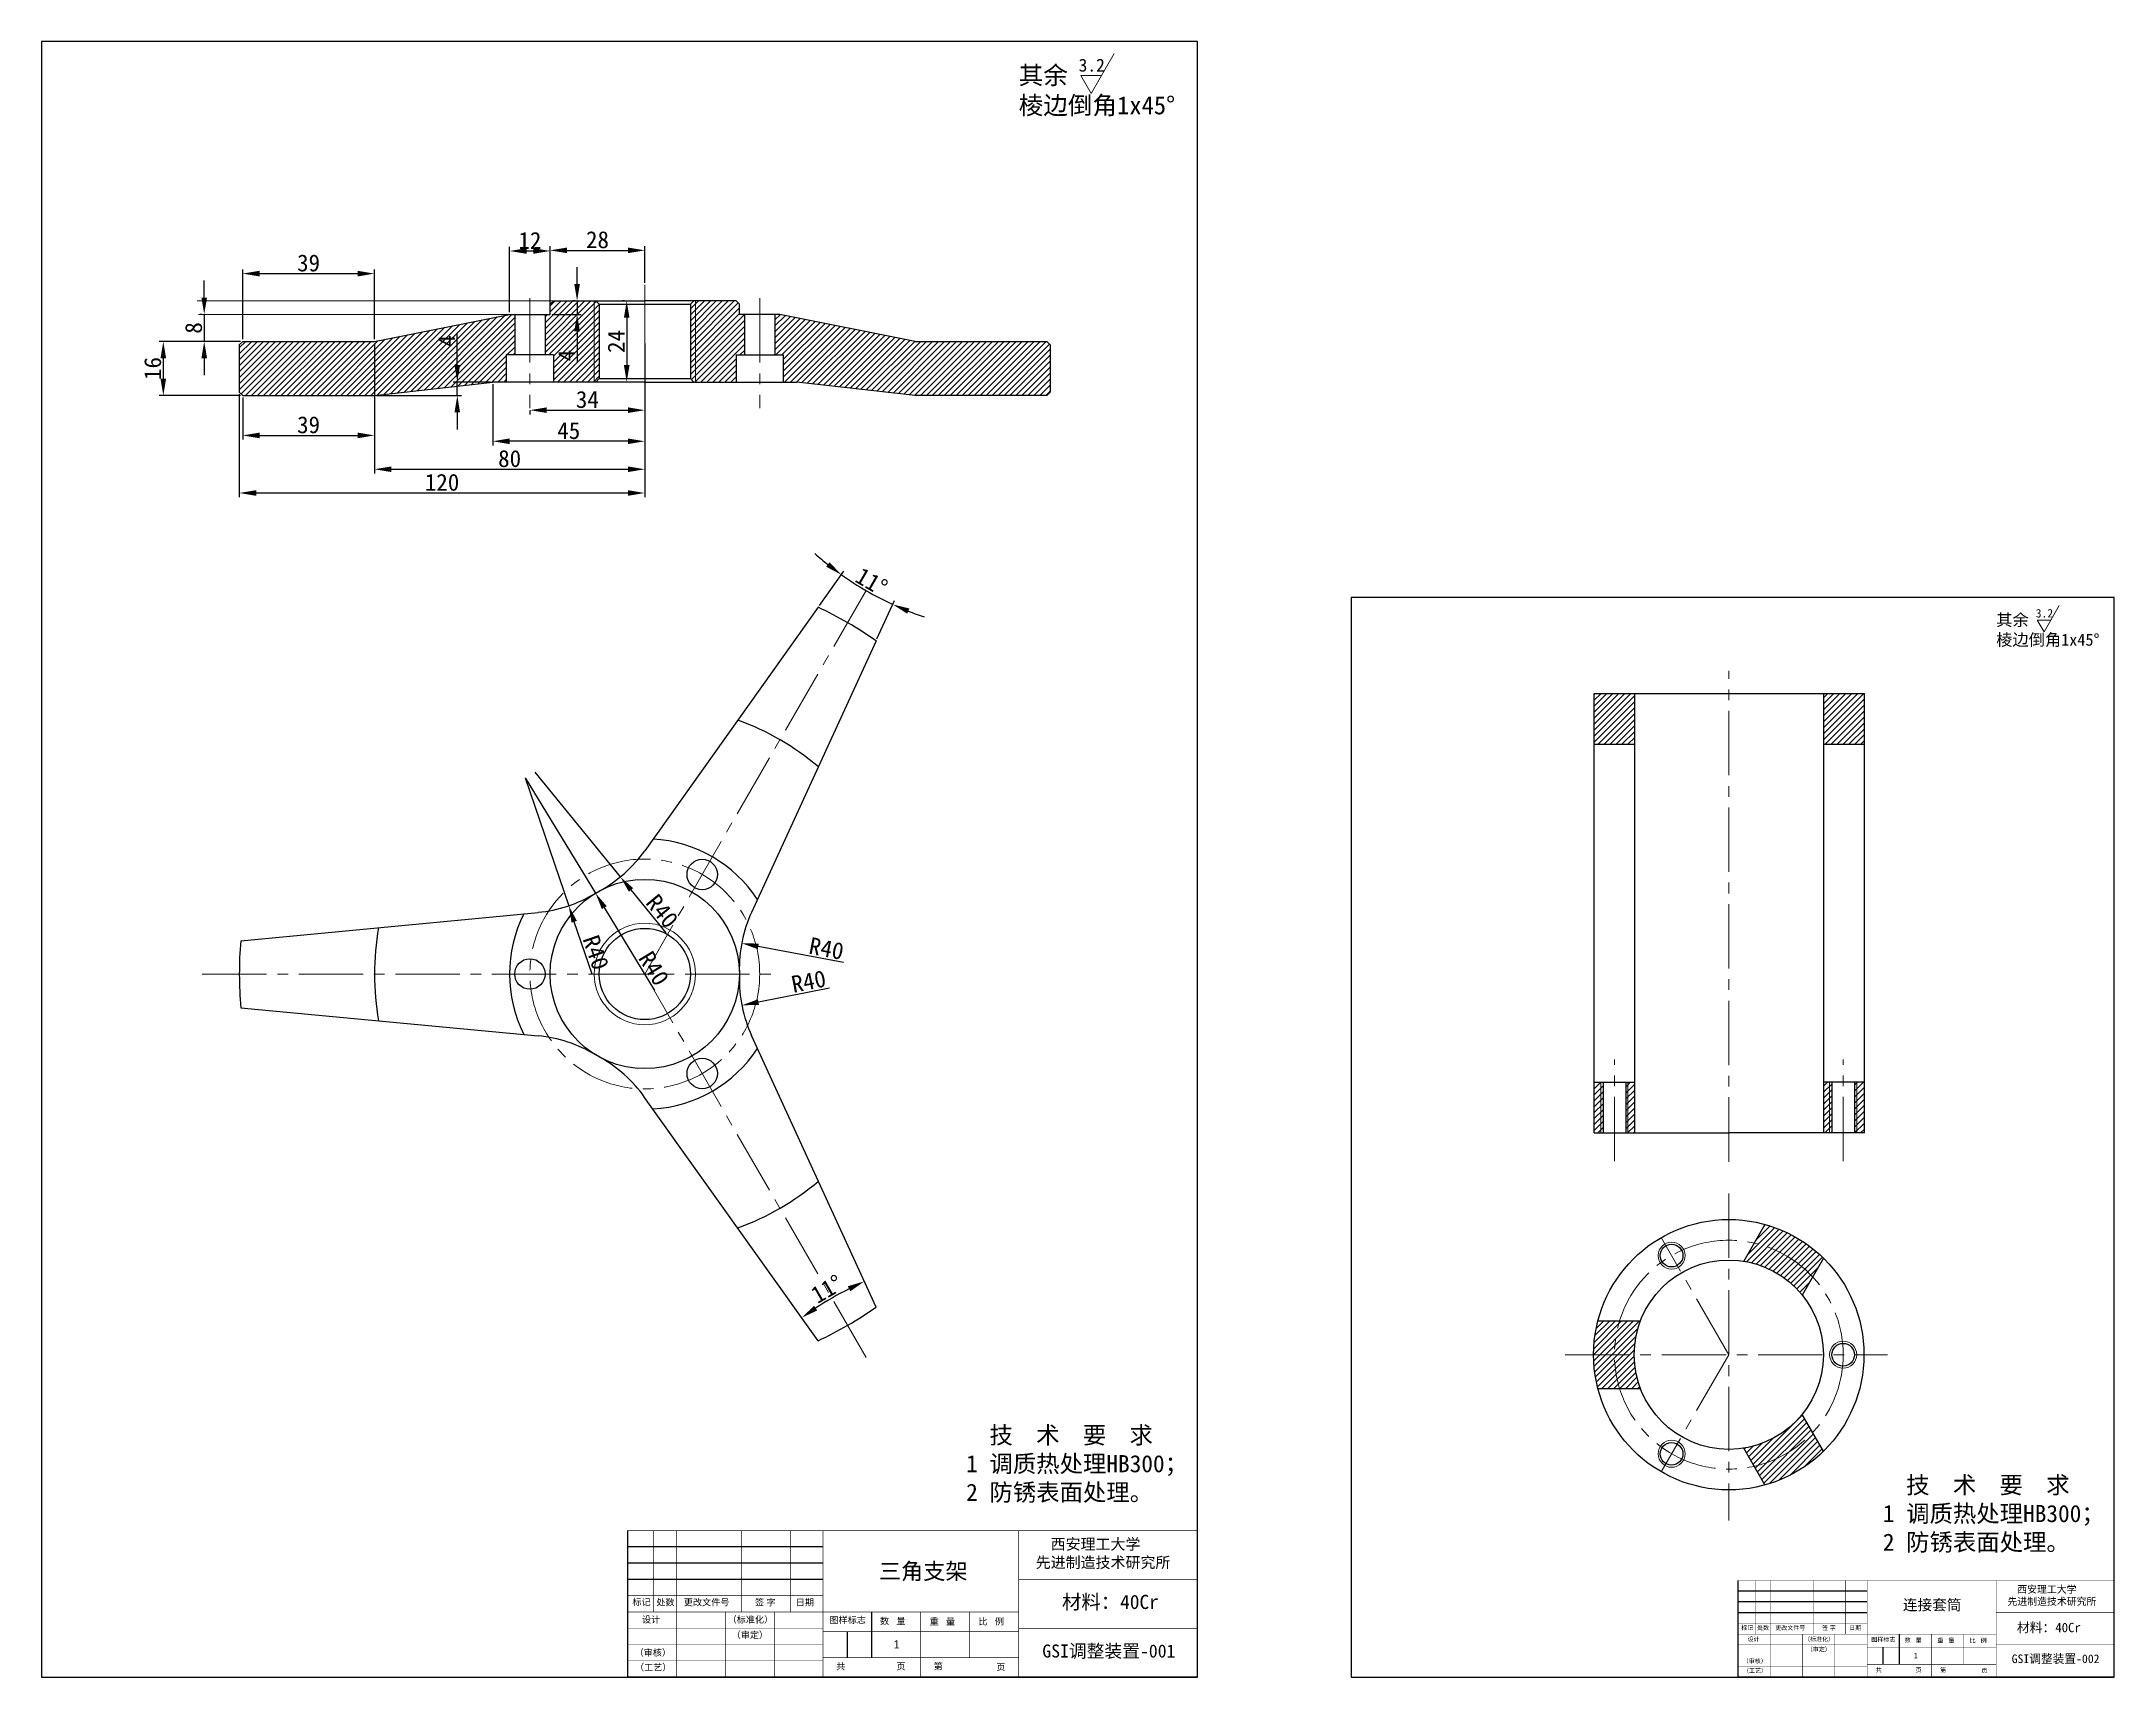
# Model space of a CAD drawing. Header units: inches. Extents: x -20 to 18950, y -1047 to 2551.
# Drawn here: x 15736 to 16350, y 1272 to 1756 of the extents above; entities that cross this region are included whole.
import ezdxf

# ---------------------------------------------------------------- set-up
doc = ezdxf.new("R2010")
doc.units = ezdxf.units.IN
doc.header["$MEASUREMENT"] = 0
doc.header["$PDSIZE"] = -5
doc.linetypes.add('CENTER2', pattern=[28.574999, 19.049999, -3.175, 3.175, -3.175])
doc.layers.get('0').update_dxf_attribs({"lineweight": 30})
doc.layers.get('Defpoints').update_dxf_attribs({"lineweight": 18})
for name, color, linetype, lineweight in [('10', 7, 'Continuous', 18), ('cen', 1, 'CENTER2', 20), ('con', 7, 'Continuous', 20), ('dim', 5, 'Continuous', 20), ('hat', 3, 'Continuous', 20), ('text', 6, 'Continuous', 20)]:
    doc.layers.add(name, color=color, linetype=linetype, lineweight=lineweight)
doc.styles.get("Standard").update_dxf_attribs({"font": ''})
doc.styles.get('Standard').set_extended_font_data('宋体')
doc.dimstyles.new('ISO-25', dxfattribs={"dimtxt": 5, "dimasz": 5, "dimexe": 1.25, "dimexo": 0.625, "dimtad": 1, "dimdsep": 46, "dimtxsty": 'Standard', "dimcen": 2.5, "dimdle": 10, "dimadec": 0, "dimazin": 0, "dimtfac": 1, "dimtmove": 0, "dimatfit": 3, "dimfxl": 1, "dimtolj": 1, "dimarcsym": 0})

# ---------------------------------------------------------------- blocks, each defined once
blk = doc.blocks.new('*D331')
at = {"layer": 'Defpoints', "color": 0, "transparency": 16777216}
for p in [(15784.57, 1675.09), (15784.57, 1667.09), (15795.96, 1667.09)]:
    blk.add_point(p, dxfattribs=at)
at = {"layer": 'hat', "color": 0, "linetype": 'Continuous', "lineweight": -2, "transparency": 16777216}
for p, q in [((15784.57, 1680.09), (15784.57, 1685.09)), ((15783.95, 1675.09), (15783.32, 1675.09)), ((15784.57, 1675.09), (15784.57, 1667.09)), ((15795.33, 1667.09), (15783.32, 1667.09)), ((15784.57, 1662.09), (15784.57, 1657.09))]:
    blk.add_line(p, q, dxfattribs=at)
at = {"layer": 'hat', "color": 0, "transparency": 16777216}
for points in [[(15783.74, 1680.09), (15785.41, 1680.09), (15784.57, 1675.09)], [(15783.74, 1662.09), (15785.41, 1662.09), (15784.57, 1667.09)]]:
    blk.add_solid(points, dxfattribs=at)
at = {"layer": 'hat', "color": 0, "transparency": 16777216, "insert": (15781.45, 1671.09), "char_height": 5, "attachment_point": 5, "rotation": 90}
blk.add_mtext('\\A1;8', dxfattribs=at)
blk = doc.blocks.new('*D332')
at = {"layer": 'Defpoints', "color": 0, "transparency": 16777216}
for p in [(15834.96, 1687.16), (15795.96, 1667.09), (15834.96, 1667.09)]:
    blk.add_point(p, dxfattribs=at)
at = {"layer": 'hat', "color": 0, "linetype": 'Continuous', "lineweight": -2, "transparency": 16777216}
for p, q in [((15795.96, 1667.72), (15795.96, 1688.41)), ((15834.96, 1667.72), (15834.96, 1688.41)), ((15800.96, 1687.16), (15829.96, 1687.16))]:
    blk.add_line(p, q, dxfattribs=at)
at = {"layer": 'hat', "color": 0, "transparency": 16777216}
for points in [[(15800.96, 1687.99), (15800.96, 1686.32), (15795.96, 1687.16)], [(15829.96, 1687.99), (15829.96, 1686.32), (15834.96, 1687.16)]]:
    blk.add_solid(points, dxfattribs=at)
at = {"layer": 'hat', "color": 0, "transparency": 16777216, "insert": (15815.46, 1690.28), "char_height": 5, "attachment_point": 5}
blk.add_mtext('\\A1;39', dxfattribs=at)
blk = doc.blocks.new('*D333')
at = {"layer": 'Defpoints', "color": 0, "transparency": 16777216}
for p in [(15795.96, 1651.09), (15834.96, 1651.09), (15834.96, 1639.29)]:
    blk.add_point(p, dxfattribs=at)
at = {"layer": 'hat', "color": 0, "linetype": 'Continuous', "lineweight": -2, "transparency": 16777216}
for p, q in [((15795.96, 1650.47), (15795.96, 1638.04)), ((15834.96, 1650.47), (15834.96, 1638.04)), ((15800.96, 1639.29), (15829.96, 1639.29))]:
    blk.add_line(p, q, dxfattribs=at)
at = {"layer": 'hat', "color": 0, "transparency": 16777216}
for points in [[(15800.96, 1640.12), (15800.96, 1638.46), (15795.96, 1639.29)], [(15829.96, 1640.12), (15829.96, 1638.46), (15834.96, 1639.29)]]:
    blk.add_solid(points, dxfattribs=at)
at = {"layer": 'hat', "color": 0, "transparency": 16777216, "insert": (15815.46, 1642.41), "char_height": 5, "attachment_point": 5}
blk.add_mtext('\\A1;39', dxfattribs=at)
blk = doc.blocks.new('*D334')
at = {"layer": 'Defpoints', "color": 0, "transparency": 16777216}
for p in [(15795.96, 1667.09), (15772.47, 1651.09), (15795.96, 1651.09)]:
    blk.add_point(p, dxfattribs=at)
at = {"layer": 'hat', "color": 0, "linetype": 'Continuous', "lineweight": -2, "transparency": 16777216}
for p, q in [((15795.33, 1667.09), (15771.22, 1667.09)), ((15772.47, 1662.09), (15772.47, 1656.09)), ((15795.33, 1651.09), (15771.22, 1651.09))]:
    blk.add_line(p, q, dxfattribs=at)
at = {"layer": 'hat', "color": 0, "transparency": 16777216}
for points in [[(15771.64, 1662.09), (15773.3, 1662.09), (15772.47, 1667.09)], [(15771.64, 1656.09), (15773.3, 1656.09), (15772.47, 1651.09)]]:
    blk.add_solid(points, dxfattribs=at)
at = {"layer": 'hat', "color": 0, "transparency": 16777216, "insert": (15769.35, 1659.09), "char_height": 5, "attachment_point": 5, "rotation": 90}
blk.add_mtext('\\A1;16', dxfattribs=at)
blk = doc.blocks.new('*D335')
at = {"layer": 'Defpoints', "color": 0, "transparency": 16777216}
for p in [(15909.61, 1679.09), (15909.61, 1655.09), (15909.61, 1655.09)]:
    blk.add_point(p, dxfattribs=at)
at = {"layer": 'hat', "color": 0, "linetype": 'Continuous', "lineweight": -2, "transparency": 16777216}
for p, q in [((15908.98, 1679.09), (15908.36, 1679.09)), ((15909.61, 1674.09), (15909.61, 1660.09)), ((15908.98, 1655.09), (15908.36, 1655.09))]:
    blk.add_line(p, q, dxfattribs=at)
at = {"layer": 'hat', "color": 0, "transparency": 16777216}
for points in [[(15908.78, 1674.09), (15910.44, 1674.09), (15909.61, 1679.09)], [(15908.78, 1660.09), (15910.44, 1660.09), (15909.61, 1655.09)]]:
    blk.add_solid(points, dxfattribs=at)
at = {"layer": 'hat', "color": 0, "transparency": 16777216, "insert": (15906.48, 1667.09), "char_height": 5, "attachment_point": 5, "rotation": 90}
blk.add_mtext('\\A1;24', dxfattribs=at)
blk = doc.blocks.new('*D336')
at = {"layer": 'Defpoints', "color": 0, "transparency": 16777216}
for p in [(15869.96, 1655.09), (15914.96, 1655.09), (15869.96, 1637.56)]:
    blk.add_point(p, dxfattribs=at)
at = {"layer": 'hat', "color": 0, "linetype": 'Continuous', "lineweight": -2, "transparency": 16777216}
for p, q in [((15869.96, 1654.47), (15869.96, 1636.31)), ((15914.96, 1654.47), (15914.96, 1636.31)), ((15909.96, 1637.56), (15874.96, 1637.56))]:
    blk.add_line(p, q, dxfattribs=at)
at = {"layer": 'hat', "color": 0, "transparency": 16777216}
for points in [[(15874.96, 1638.39), (15874.96, 1636.73), (15869.96, 1637.56)], [(15909.96, 1638.39), (15909.96, 1636.73), (15914.96, 1637.56)]]:
    blk.add_solid(points, dxfattribs=at)
at = {"layer": 'hat', "color": 0, "transparency": 16777216, "insert": (15892.46, 1640.69), "char_height": 5, "attachment_point": 5}
blk.add_mtext('\\A1;45', dxfattribs=at)
blk = doc.blocks.new('*D337')
at = {"layer": 'Defpoints', "color": 0, "transparency": 16777216}
for p in [(15880.96, 1647.31), (15914.96, 1648.97), (15914.96, 1646.76)]:
    blk.add_point(p, dxfattribs=at)
at = {"layer": 'hat', "color": 0, "linetype": 'Continuous', "lineweight": -2, "transparency": 16777216}
for p, q in [((15880.96, 1646.69), (15880.96, 1645.51)), ((15885.96, 1646.76), (15909.96, 1646.76)), ((15914.96, 1648.34), (15914.96, 1645.51))]:
    blk.add_line(p, q, dxfattribs=at)
at = {"layer": 'hat', "color": 0, "transparency": 16777216}
for points in [[(15885.96, 1647.6), (15885.96, 1645.93), (15880.96, 1646.76)], [(15909.96, 1647.6), (15909.96, 1645.93), (15914.96, 1646.76)]]:
    blk.add_solid(points, dxfattribs=at)
at = {"layer": 'hat', "color": 0, "transparency": 16777216, "insert": (15897.96, 1649.89), "char_height": 5, "attachment_point": 5}
blk.add_mtext('\\A1;34', dxfattribs=at)
blk = doc.blocks.new('*D338')
at = {"layer": 'Defpoints', "color": 0, "transparency": 16777216}
for p in [(15886.96, 1675.09), (15894.93, 1679.09), (15894.93, 1675.09)]:
    blk.add_point(p, dxfattribs=at)
at = {"layer": 'hat', "color": 0, "linetype": 'Continuous', "lineweight": -2, "transparency": 16777216}
for p, q in [((15894.93, 1684.09), (15894.93, 1689.09)), ((15887.58, 1675.09), (15896.18, 1675.09)), ((15894.31, 1679.09), (15893.68, 1679.09)), ((15894.93, 1679.09), (15894.93, 1675.09)), ((15894.93, 1670.09), (15894.93, 1660.77))]:
    blk.add_line(p, q, dxfattribs=at)
at = {"layer": 'hat', "color": 0, "transparency": 16777216}
for points in [[(15894.1, 1684.09), (15895.76, 1684.09), (15894.93, 1679.09)], [(15894.1, 1670.09), (15895.76, 1670.09), (15894.93, 1675.09)]]:
    blk.add_solid(points, dxfattribs=at)
at = {"layer": 'hat', "color": 0, "transparency": 16777216, "insert": (15891.81, 1662.93), "char_height": 5, "attachment_point": 5, "rotation": 90}
blk.add_mtext('\\A1;4', dxfattribs=at)
blk = doc.blocks.new('*D339')
at = {"layer": 'Defpoints', "color": 0, "transparency": 16777216}
for p in [(15914.96, 1694.04), (15914.96, 1683.82), (15886.96, 1678.09)]:
    blk.add_point(p, dxfattribs=at)
at = {"layer": 'hat', "color": 0, "linetype": 'Continuous', "lineweight": -2, "transparency": 16777216}
for p, q in [((15886.96, 1678.72), (15886.96, 1695.29)), ((15891.96, 1694.04), (15909.96, 1694.04)), ((15914.96, 1684.44), (15914.96, 1695.29))]:
    blk.add_line(p, q, dxfattribs=at)
at = {"layer": 'hat', "color": 0, "transparency": 16777216}
for points in [[(15891.96, 1694.87), (15891.96, 1693.2), (15886.96, 1694.04)], [(15909.96, 1694.87), (15909.96, 1693.2), (15914.96, 1694.04)]]:
    blk.add_solid(points, dxfattribs=at)
at = {"layer": 'hat', "color": 0, "transparency": 16777216, "insert": (15900.96, 1697.16), "char_height": 5, "attachment_point": 5}
blk.add_mtext('\\A1;28', dxfattribs=at)
blk = doc.blocks.new('*D340')
at = {"layer": 'Defpoints', "color": 0, "transparency": 16777216}
for p in [(15886.96, 1693.85), (15874.96, 1675.09), (15886.96, 1675.09)]:
    blk.add_point(p, dxfattribs=at)
at = {"layer": 'hat', "color": 0, "linetype": 'Continuous', "lineweight": -2, "transparency": 16777216}
for p, q in [((15874.96, 1675.72), (15874.96, 1695.1)), ((15879.96, 1693.85), (15881.96, 1693.85)), ((15886.96, 1675.72), (15886.96, 1695.1))]:
    blk.add_line(p, q, dxfattribs=at)
at = {"layer": 'hat', "color": 0, "transparency": 16777216}
for points in [[(15879.96, 1694.68), (15879.96, 1693.02), (15874.96, 1693.85)], [(15881.96, 1694.68), (15881.96, 1693.02), (15886.96, 1693.85)]]:
    blk.add_solid(points, dxfattribs=at)
at = {"layer": 'hat', "color": 0, "transparency": 16777216, "insert": (15880.96, 1696.97), "char_height": 5, "attachment_point": 5}
blk.add_mtext('\\A1;12', dxfattribs=at)
blk = doc.blocks.new('*D341')
at = {"layer": 'Defpoints', "color": 0, "transparency": 16777216}
for p in [(15794.96, 1652.09), (15914.96, 1648.97), (15914.96, 1622.26)]:
    blk.add_point(p, dxfattribs=at)
at = {"layer": 'hat', "color": 0, "linetype": 'Continuous', "lineweight": -2, "transparency": 16777216}
for p, q in [((15794.96, 1651.47), (15794.96, 1621.01)), ((15914.96, 1648.34), (15914.96, 1621.01)), ((15799.96, 1622.26), (15909.96, 1622.26))]:
    blk.add_line(p, q, dxfattribs=at)
at = {"layer": 'hat', "color": 0, "transparency": 16777216}
for points in [[(15799.96, 1623.09), (15799.96, 1621.43), (15794.96, 1622.26)], [(15909.96, 1623.09), (15909.96, 1621.43), (15914.96, 1622.26)]]:
    blk.add_solid(points, dxfattribs=at)
at = {"layer": 'hat', "color": 0, "transparency": 16777216, "insert": (15854.96, 1625.39), "char_height": 5, "attachment_point": 5}
blk.add_mtext('\\A1;120', dxfattribs=at)
blk = doc.blocks.new('*D342')
at = {"layer": 'Defpoints', "color": 0, "transparency": 16777216}
for p in [(15834.96, 1667.09), (15914.96, 1667.09), (15914.96, 1629.29)]:
    blk.add_point(p, dxfattribs=at)
at = {"layer": 'hat', "color": 0, "linetype": 'Continuous', "lineweight": -2, "transparency": 16777216}
for p, q in [((15834.96, 1666.47), (15834.96, 1628.04)), ((15914.96, 1666.47), (15914.96, 1628.04)), ((15839.96, 1629.29), (15909.96, 1629.29))]:
    blk.add_line(p, q, dxfattribs=at)
at = {"layer": 'hat', "color": 0, "transparency": 16777216}
for points in [[(15839.96, 1630.12), (15839.96, 1628.45), (15834.96, 1629.29)], [(15909.96, 1630.12), (15909.96, 1628.45), (15914.96, 1629.29)]]:
    blk.add_solid(points, dxfattribs=at)
at = {"layer": 'hat', "color": 0, "transparency": 16777216, "insert": (15874.96, 1632.41), "char_height": 5, "attachment_point": 5}
blk.add_mtext('\\A1;80', dxfattribs=at)
blk = doc.blocks.new('*D343')
at = {"layer": 'Defpoints', "color": 0, "transparency": 16777216}
for p in [(15834.96, 1651.09), (15859.47, 1655.09), (15869.96, 1655.09)]:
    blk.add_point(p, dxfattribs=at)
at = {"layer": 'hat', "color": 0, "linetype": 'Continuous', "lineweight": -2, "transparency": 16777216}
for p, q in [((15859.47, 1660.09), (15859.47, 1669.42)), ((15835.58, 1651.09), (15860.72, 1651.09)), ((15869.33, 1655.09), (15858.22, 1655.09)), ((15859.47, 1651.09), (15859.47, 1655.09)), ((15859.47, 1646.09), (15859.47, 1641.09))]:
    blk.add_line(p, q, dxfattribs=at)
at = {"layer": 'hat', "color": 0, "transparency": 16777216}
for points in [[(15858.63, 1660.09), (15860.3, 1660.09), (15859.47, 1655.09)], [(15858.63, 1646.09), (15860.3, 1646.09), (15859.47, 1651.09)]]:
    blk.add_solid(points, dxfattribs=at)
at = {"layer": 'hat', "color": 0, "transparency": 16777216, "insert": (15856.34, 1667.26), "char_height": 5, "attachment_point": 5, "rotation": 90}
blk.add_mtext('\\A1;4', dxfattribs=at)
blk = doc.blocks.new('*D345')
at = {"layer": 'Defpoints', "color": 0, "transparency": 16777216}
for p in [(15879.56, 1538.03), (15900.39, 1503.88)]:
    blk.add_point(p, dxfattribs=at)
at = {"layer": 'hat', "color": 0, "linetype": 'Continuous', "lineweight": -2, "transparency": 16777216}
for p, q in [((15879.56, 1538.03), (15900.39, 1503.88)), ((15917.92, 1475.11), (15902.99, 1499.61))]:
    blk.add_line(p, q, dxfattribs=at)
at = {"layer": 'hat', "color": 0, "transparency": 16777216}
blk.add_solid([(15903.7, 1500.04), (15902.28, 1499.17), (15900.39, 1503.88)], dxfattribs=at)
at = {"layer": 'hat', "color": 0, "transparency": 16777216, "insert": (15917.63, 1481.6), "char_height": 5, "attachment_point": 5, "rotation": 301.36683}
blk.add_mtext('\\A1;R40', dxfattribs=at)
blk = doc.blocks.new('*D346')
at = {"layer": 'Defpoints', "color": 0, "transparency": 16777216}
for p in [(15879.56, 1538.03), (15892.46, 1500.17)]:
    blk.add_point(p, dxfattribs=at)
at = {"layer": 'hat', "color": 0, "linetype": 'Continuous', "lineweight": -2, "transparency": 16777216}
for p, q in [((15879.56, 1538.03), (15892.46, 1500.17)), ((15899.36, 1479.92), (15894.07, 1495.43))]:
    blk.add_line(p, q, dxfattribs=at)
at = {"layer": 'hat', "color": 0, "transparency": 16777216}
blk.add_solid([(15894.86, 1495.7), (15893.29, 1495.17), (15892.46, 1500.17)], dxfattribs=at)
at = {"layer": 'hat', "color": 0, "transparency": 16777216, "insert": (15900.48, 1486.32), "char_height": 5, "attachment_point": 5, "rotation": 288.81004}
blk.add_mtext('\\A1;R40', dxfattribs=at)
blk = doc.blocks.new('*D347')
at = {"layer": 'Defpoints', "color": 0, "transparency": 16777216}
for p in [(15882.37, 1539.65), (15907.72, 1508.71)]:
    blk.add_point(p, dxfattribs=at)
at = {"layer": 'hat', "color": 0, "linetype": 'Continuous', "lineweight": -2, "transparency": 16777216}
for p, q in [((15882.37, 1539.65), (15907.72, 1508.71)), ((15921.28, 1492.17), (15910.89, 1504.84))]:
    blk.add_line(p, q, dxfattribs=at)
at = {"layer": 'hat', "color": 0, "transparency": 16777216}
blk.add_solid([(15911.54, 1505.37), (15910.25, 1504.32), (15907.72, 1508.71)], dxfattribs=at)
at = {"layer": 'hat', "color": 0, "transparency": 16777216, "insert": (15920.09, 1498.55), "char_height": 5, "attachment_point": 5, "rotation": 309.32823}
blk.add_mtext('\\A1;R40', dxfattribs=at)
blk = doc.blocks.new('*D348')
at = {"layer": 'Defpoints', "color": 0, "transparency": 16777216}
for p in [(15943.65, 1489.07), (15982.94, 1481.59)]:
    blk.add_point(p, dxfattribs=at)
at = {"layer": 'hat', "color": 0, "linetype": 'Continuous', "lineweight": -2, "transparency": 16777216}
blk.add_line((15973.74, 1483.34), (15948.56, 1488.14), dxfattribs=at)
at = {"layer": 'hat', "color": 0, "transparency": 16777216}
blk.add_solid([(15948.71, 1488.96), (15948.4, 1487.32), (15943.65, 1489.07)], dxfattribs=at)
at = {"layer": 'hat', "color": 0, "transparency": 16777216, "insert": (15968.73, 1487.48), "char_height": 5, "attachment_point": 5, "rotation": 349.22079}
blk.add_mtext('\\A1;R40', dxfattribs=at)
blk = doc.blocks.new('*D349')
at = {"layer": 'Defpoints', "color": 0, "transparency": 16777216}
for p in [(15982.94, 1478.42), (15943.69, 1470.7)]:
    blk.add_point(p, dxfattribs=at)
at = {"layer": 'hat', "color": 0, "linetype": 'Continuous', "lineweight": -2, "transparency": 16777216}
blk.add_line((15969.66, 1475.81), (15948.6, 1471.66), dxfattribs=at)
at = {"layer": 'hat', "color": 0, "transparency": 16777216}
blk.add_solid([(15948.44, 1472.48), (15948.76, 1470.85), (15943.69, 1470.7)], dxfattribs=at)
at = {"layer": 'hat', "color": 0, "transparency": 16777216, "insert": (15963.47, 1477.78), "char_height": 5, "attachment_point": 5, "rotation": 11.13403}
blk.add_mtext('\\A1;R40', dxfattribs=at)
blk = doc.blocks.new('*D351')
at = {"layer": 'Defpoints', "color": 0, "transparency": 16777216}
for p in [(15978.02, 1594.84), (15966.27, 1588.45), (15983.41, 1578.53), (15946.55, 1498.19), (15899.9, 1495.32)]:
    blk.add_point(p, dxfattribs=at)
at = {"layer": 'hat', "color": 0, "linetype": 'Continuous', "lineweight": -2, "transparency": 16777216}
for p, q in [((15966.63, 1588.96), (15973.87, 1599.11)), ((15983.67, 1579.1), (15988.87, 1590.43))]:
    blk.add_line(p, q, dxfattribs=at)
for start, end in [(228.36974, 231.44679), (234.52385, 245.35199), (248.42905, 251.5061)]:
    blk.add_arc((16027.18, 1673.92), 93.11, start, end, dxfattribs=at)
at = {"layer": 'hat', "color": 0, "transparency": 16777216}
for points in [[(15969.65, 1601.77), (15968.65, 1600.44), (15973.14, 1598.09)], [(15992.62, 1586.56), (15993.28, 1588.1), (15988.35, 1589.29)]]:
    blk.add_solid(points, dxfattribs=at)
at = {"layer": 'hat', "color": 0, "transparency": 16777216, "insert": (15982.1, 1596.04), "char_height": 5, "attachment_point": 5, "rotation": 329.93792}
blk.add_mtext('\\A1;11°', dxfattribs=at)
blk = doc.blocks.new('*D352')
at = {"layer": 'Defpoints', "color": 0, "transparency": 16777216}
for p in [(15946.58, 1461.75), (15914.92, 1443.48), (15973.52, 1385.85), (15983.41, 1381.41), (15966.27, 1371.49)]:
    blk.add_point(p, dxfattribs=at)
at = {"layer": 'hat', "color": 0, "linetype": 'Continuous', "lineweight": -2, "transparency": 16777216}
blk.add_arc((16026.97, 1286.37), 112.93, 117.16366, 122.9605, dxfattribs=at)
at = {"layer": 'hat', "color": 0, "transparency": 16777216}
for points in [[(15975.06, 1387.6), (15975.78, 1386.1), (15979.92, 1389.03)], [(15966, 1380.44), (15965.07, 1381.81), (15961.4, 1378.31)]]:
    blk.add_solid(points, dxfattribs=at)
at = {"layer": 'hat', "color": 0, "transparency": 16777216, "insert": (15968.84, 1386.81), "char_height": 5, "attachment_point": 5, "rotation": 30.06208}
blk.add_mtext('\\A1;11°', dxfattribs=at)

msp = doc.modelspace()

# ---------------------------------------------------------------- hatches: boundary and pattern name
at = {"layer": 'hat'}
h = msp.add_hatch(dxfattribs=at)
h.set_pattern_fill('ANSI31', color=3, scale=10)
h.paths.add_polyline_path([(15876.46, 1675.094), (15874.96, 1675.094), (15834.96, 1667.094), (15795.96, 1667.094), (15794.96, 1666.094), (15794.96, 1652.094), (15795.96, 1651.094), (15834.96, 1651.094), (15869.96, 1655.094), (15873.96, 1655.094), (15873.96, 1663.094), (15876.46, 1663.094)])
h.paths.add_polyline_path([(15899.96, 1679.094), (15887.96, 1679.094), (15886.96, 1678.094), (15886.96, 1675.094), (15885.46, 1675.094), (15885.46, 1663.094), (15887.96, 1663.094), (15887.96, 1655.094), (15899.96, 1655.094)])
h.paths.add_polyline_path([(15901.46, 1678.094), (15900.46, 1679.094), (15899.96, 1679.094), (15899.96, 1655.094), (15900.46, 1655.094), (15901.46, 1656.094)])
h.paths.add_polyline_path([(15929.96, 1679.094), (15929.46, 1679.094), (15928.46, 1678.094), (15928.46, 1656.094), (15929.46, 1655.094), (15929.96, 1655.094)])
h.paths.add_polyline_path([(15944.46, 1675.094), (15942.96, 1675.094), (15942.96, 1678.094), (15941.96, 1679.094), (15929.96, 1679.094), (15929.96, 1655.094), (15941.96, 1655.094), (15941.96, 1663.094), (15944.46, 1663.094)])
h.paths.add_polyline_path([(16033.96, 1667.094), (15994.96, 1667.094), (15954.96, 1675.094), (15953.46, 1675.094), (15953.46, 1663.094), (15955.96, 1663.094), (15955.96, 1655.094), (15959.96, 1655.094), (15994.96, 1651.094), (16033.96, 1651.094), (16034.96, 1652.094), (16034.96, 1666.094)])
h = msp.add_hatch(dxfattribs=at)
h.set_pattern_fill('ANSI31', color=3, scale=10)
h.set_pattern_definition([(45, (-1309.5963, -202.6297), (-0.88388348, 0.88388348), [])])
h.paths.add_polyline_path([(16275.927, 1562.956), (16263.927, 1562.956), (16263.927, 1547.956), (16275.927, 1547.956)])
h.paths.add_polyline_path([(16207.927, 1562.956), (16195.927, 1562.956), (16195.927, 1547.956), (16207.927, 1547.956)])
h.paths.add_polyline_path([(16197.927, 1447.956), (16195.927, 1447.956), (16195.927, 1432.956), (16197.927, 1432.956)])
h.paths.add_polyline_path([(16207.927, 1447.956), (16205.927, 1447.956), (16205.927, 1432.956), (16207.927, 1432.956)])
h.paths.add_polyline_path([(16205.927, 1447.956), (16205.277, 1447.956), (16205.277, 1432.956), (16205.927, 1432.956)])
h.paths.add_polyline_path([(16198.577, 1447.956), (16197.927, 1447.956), (16197.927, 1432.956), (16198.577, 1432.956)])
h.paths.add_polyline_path([(16265.62, 1447.956), (16263.927, 1447.956), (16263.927, 1432.956), (16265.62, 1432.956)])
h.paths.add_polyline_path([(16266.27, 1447.956), (16265.62, 1447.956), (16265.62, 1432.956), (16266.27, 1432.956)])
h.paths.add_polyline_path([(16273.62, 1447.956), (16272.97, 1447.956), (16272.97, 1432.956), (16273.62, 1432.956)])
h.paths.add_polyline_path([(16275.927, 1447.956), (16273.62, 1447.956), (16273.62, 1432.956), (16275.927, 1432.956)])
h = msp.add_hatch(dxfattribs=at)
h.set_pattern_fill('ANSI31', color=3, scale=10)
h.set_pattern_definition([(45, (927.1467, 389.3084), (-0.88388348, 0.88388348), [])])
h.paths.add_polyline_path([(16195.774, 1367.358), (16207.774, 1367.358, -0.0915564), (16209.62, 1377.358), (16197.044, 1377.358, 0.0632542)])
h.paths.add_polyline_path([(16195.774, 1367.358, 0.0632542), (16197.044, 1357.358), (16209.62, 1357.358, -0.0915564), (16207.774, 1367.358)])
h.paths.add_polyline_path([(16257.511, 1385.008), (16263.799, 1395.899, 0.1270167), (16246.478, 1405.899), (16240.19, 1395.008, -0.1846606)])
h.paths.add_polyline_path([(16263.799, 1338.817), (16257.511, 1349.709, -0.1846606), (16240.19, 1339.709), (16246.478, 1328.817, 0.1270167)])

# ---------------------------------------------------------------- linework, layer by layer
for p, q in [((16078.573, 1755.828), (15736.405, 1755.828)), ((15736.405, 1755.828), (15736.405, 1271.953)), ((16078.573, 1271.953), (16078.573, 1755.828)), ((15834.96, 1667.094), (15874.96, 1675.094)), ((15874.96, 1675.094), (15886.96, 1675.094)), ((15876.46, 1675.094), (15876.46, 1663.094)), ((15885.46, 1675.094), (15885.46, 1663.094)), ((15886.96, 1678.094), (15887.96, 1679.094)), ((15886.96, 1675.094), (15886.96, 1678.094)), ((15887.96, 1679.094), (15914.96, 1679.094)), ((15900.46, 1679.094), (15901.46, 1678.094)), ((15901.46, 1678.094), (15901.46, 1656.094)), ((15901.46, 1678.094), (15928.46, 1678.094)), ((15941.96, 1679.094), (15914.96, 1679.094)), ((15928.46, 1678.094), (15929.46, 1679.094)), ((15928.46, 1678.094), (15928.46, 1656.094)), ((15941.96, 1679.094), (15942.96, 1678.094)), ((15942.96, 1675.094), (15942.96, 1678.094)), ((15954.96, 1675.094), (15942.96, 1675.094)), ((15944.46, 1675.094), (15944.46, 1663.094)), ((15953.46, 1675.094), (15953.46, 1663.094)), ((15994.96, 1667.094), (15954.96, 1675.094)), ((15794.96, 1666.094), (15795.96, 1667.094)), ((15794.96, 1666.094), (15794.96, 1652.094)), ((15795.96, 1667.094), (15834.96, 1667.094)), ((15887.96, 1663.094), (15873.96, 1663.094)), ((15873.96, 1663.094), (15873.96, 1655.094)), ((15887.96, 1663.094), (15887.96, 1655.094)), ((15941.96, 1663.094), (15955.96, 1663.094)), ((15941.96, 1663.094), (15941.96, 1655.094)), ((15955.96, 1663.094), (15955.96, 1655.094)), ((15994.96, 1667.094), (16033.96, 1667.094)), ((16033.96, 1667.094), (16034.96, 1666.094)), ((16034.96, 1666.094), (16034.96, 1652.094)), ((15794.96, 1652.094), (15795.96, 1651.094)), ((15795.96, 1651.094), (15834.96, 1651.094)), ((15834.96, 1651.094), (15869.96, 1655.094)), ((15914.96, 1655.094), (15869.96, 1655.094)), ((15900.46, 1655.094), (15901.46, 1656.094)), ((15901.46, 1656.094), (15928.46, 1656.094)), ((15914.96, 1655.094), (15959.96, 1655.094)), ((15928.46, 1656.094), (15929.46, 1655.094)), ((15994.96, 1651.094), (15959.96, 1655.094)), ((16033.96, 1651.094), (15994.96, 1651.094)), ((16033.96, 1651.094), (16034.96, 1652.094)), ((16349.873, 1591.31), (16124.042, 1591.31)), ((16124.042, 1591.31), (16124.042, 1271.953)), ((16349.873, 1271.953), (16349.873, 1591.31)), ((15966.267, 1588.447), (15914.948, 1516.438)), ((15983.411, 1578.53), (15946.549, 1498.194)), ((16195.927, 1432.956), (16195.927, 1562.956)), ((16195.927, 1562.956), (16275.927, 1562.956)), ((16207.927, 1432.956), (16207.927, 1562.956)), ((16263.927, 1432.956), (16263.927, 1562.956)), ((16275.927, 1432.956), (16275.927, 1562.956)), ((16195.927, 1547.956), (16207.927, 1547.956)), ((16263.927, 1547.956), (16275.927, 1547.956)), ((15795.361, 1489.775), (15883.382, 1498.213)), ((15795.377, 1469.969), (15883.375, 1461.692)), ((15983.411, 1381.407), (15946.58, 1461.754)), ((16195.927, 1447.956), (16207.927, 1447.956)), ((16198.577, 1447.956), (16198.577, 1432.956)), ((16205.277, 1447.956), (16205.277, 1432.956)), ((16275.927, 1447.956), (16263.927, 1447.956)), ((16266.27, 1447.956), (16266.27, 1432.956)), ((16272.97, 1447.956), (16272.97, 1432.956)), ((15966.267, 1371.49), (15914.924, 1443.477)), ((16195.927, 1432.956), (16235.774, 1432.956)), ((16275.927, 1432.956), (16235.774, 1432.956)), ((16246.478, 1405.899), (16240.19, 1395.008)), ((16263.799, 1395.899), (16257.511, 1385.008)), ((16197.044, 1377.358), (16209.62, 1377.358)), ((16197.044, 1357.358), (16209.62, 1357.358)), ((16263.799, 1338.817), (16257.511, 1349.709)), ((16246.478, 1328.817), (16240.19, 1339.709)), ((15909.916, 1271.953), (15909.916, 1315.322)), ((15967.741, 1310.503), (15909.916, 1310.503)), ((15967.741, 1305.684), (15909.916, 1305.684)), ((15967.741, 1300.866), (15909.916, 1300.866)), ((16238.559, 1271.953), (16238.559, 1300.576)), ((16276.724, 1297.396), (16238.559, 1297.396)), ((15982.198, 1285.445), (15982.198, 1291.228)), ((16276.724, 1294.216), (16238.559, 1294.216)), ((16276.724, 1291.035), (16238.559, 1291.035)), ((15974.97, 1277.735), (15974.97, 1285.445)), ((15982.198, 1277.735), (15982.198, 1285.445)), ((16286.265, 1280.858), (16286.265, 1284.674)), ((16281.494, 1275.769), (16281.494, 1280.858)), ((16286.265, 1275.769), (16286.265, 1280.858)), ((15736.405, 1271.953), (16078.573, 1271.953)), ((16078.573, 1271.953), (15909.916, 1271.953)), ((16124.042, 1271.953), (16349.873, 1271.953)), ((16349.873, 1271.953), (16238.559, 1271.953))]:
    msp.add_line(p, q)
for points, const_width in [([(16078.573, 1315.322), (15909.916, 1315.322)], 0.193), ([(15917.626, 1291.228), (15917.626, 1315.322)], 0.193), ([(15943.647, 1291.228), (15943.647, 1315.322)], 0.193), ([(15958.104, 1291.228), (15958.104, 1315.322)], 0.193), ([(16025.567, 1271.953), (16025.567, 1315.322)], 0.193), ([(16078.573, 1300.866), (16025.567, 1300.866)], 0.193), ([(15967.741, 1296.047), (15909.916, 1296.047)], 0.193), ([(16349.873, 1300.576), (16238.559, 1300.576)], 0.127), ([(16243.648, 1284.674), (16243.648, 1300.576)], 0.127), ([(16260.822, 1284.674), (16260.822, 1300.576)], 0.127), ([(16270.363, 1284.674), (16270.363, 1300.576)], 0.127), ([(16314.889, 1271.953), (16314.889, 1300.576)], 0.127), ([(16025.567, 1291.228), (15909.916, 1291.228)], 0.193), ([(15938.829, 1271.953), (15938.829, 1291.228)], 0.193), ([(15953.285, 1271.953), (15953.285, 1291.228)], 0.193), ([(15996.654, 1271.953), (15996.654, 1291.228)], 0.193), ([(16011.11, 1277.735), (16011.11, 1291.228)], 0.193), ([(16349.873, 1291.035), (16314.889, 1291.035)], 0.127), ([(15967.741, 1286.409), (15909.916, 1286.409)], 0.0964), ([(15967.741, 1285.445), (16025.567, 1285.445)], 0.193), ([(16078.573, 1286.409), (16025.567, 1286.409)], 0.193), ([(16276.724, 1287.855), (16238.559, 1287.855)], 0.127), ([(16314.889, 1284.674), (16238.559, 1284.674)], 0.127), ([(16257.641, 1271.953), (16257.641, 1284.674)], 0.127), ([(16267.183, 1271.953), (16267.183, 1284.674)], 0.127), ([(16295.806, 1271.953), (16295.806, 1284.674)], 0.127), ([(16305.347, 1275.769), (16305.347, 1284.674)], 0.127), ([(15967.741, 1281.59), (15909.916, 1281.59)], 0.0964), ([(15967.741, 1276.772), (15909.916, 1276.772)], 0.0964), ([(15967.741, 1277.735), (16025.567, 1277.735)], 0.193), ([(16276.724, 1281.494), (16238.559, 1281.494)], 0.0636), ([(16276.724, 1278.314), (16238.559, 1278.314)], 0.0636), ([(16276.724, 1280.858), (16314.889, 1280.858)], 0.127), ([(16349.873, 1281.494), (16314.889, 1281.494)], 0.127), ([(15967.741, 1271.953), (15909.916, 1271.953)], 0.193), ([(16276.724, 1271.953), (16238.559, 1271.953)], 0.127), ([(16276.724, 1275.133), (16238.559, 1275.133)], 0.0636), ([(16276.724, 1275.769), (16314.889, 1275.769)], 0.127)]:
    msp.add_lwpolyline(points, dxfattribs=dict(const_width=const_width))
at = {"flags": 128}
for points, const_width in [([(15924.372, 1271.953), (15924.372, 1291.228), (15924.372, 1315.322)], 0.193), ([(15967.741, 1271.953), (15967.741, 1315.322)], 0.193), ([(16248.1, 1271.953), (16248.1, 1284.674), (16248.1, 1300.576)], 0.127), ([(16276.724, 1271.953), (16276.724, 1300.576)], 0.127)]:
    msp.add_lwpolyline(points, dxfattribs=dict(at, const_width=const_width))
for centre, radius in [((15931.96, 1509.413), 4.5), ((15914.96, 1479.969), 28), ((15914.96, 1479.969), 13.5), ((15880.96, 1479.969), 4.5), ((15931.96, 1450.524), 4.5), ((16235.774, 1367.358), 40), ((16218.851, 1396.67), 3.35), ((16235.774, 1367.358), 28), ((16269.62, 1367.358), 3.35), ((16218.851, 1338.046), 3.35)]:
    msp.add_circle(centre, radius)
for centre, radius, start, end in [((15914.96, 1479.969), 120, 55.219808, 64.687267), ((15914.96, 1479.969), 80, 50.040249, 69.872055), ((15882.374, 1539.653), 40, 298.63317, 324.523847), ((15914.96, 1479.969), 40, 33.444813, 86.48668), ((15879.565, 1538.031), 40, 275.476153, 301.36683), ((15914.96, 1479.969), 40, 153.51332, 206.555187), ((15982.94, 1481.591), 40, 155.476153, 181.36683), ((15914.96, 1479.969), 80, 170.127945, 189.959751), ((15914.96, 1479.969), 120, 175.312733, 184.780192), ((15982.942, 1478.422), 40, 178.696801, 204.626618), ((15879.629, 1421.867), 40, 58.696801, 84.626618), ((15882.308, 1420.321), 40, 35.373382, 61.303199), ((15914.96, 1479.969), 40, 273.51332, 326.555187), ((15914.96, 1479.969), 80, 290.127945, 309.959751), ((15914.96, 1479.969), 120, 295.312733, 304.780192)]:
    msp.add_arc(centre, radius, start, end)
at = {"layer": '10'}
for p, q in [((15899.96, 1679.094), (15899.96, 1655.094)), ((15929.96, 1679.094), (15929.96, 1655.094)), ((16197.927, 1447.956), (16197.927, 1432.956)), ((16205.927, 1447.956), (16205.927, 1432.956)), ((16265.62, 1447.956), (16265.62, 1432.956)), ((16273.62, 1447.956), (16273.62, 1432.956))]:
    msp.add_line(p, q, dxfattribs=at)
for centre, radius in [((15914.96, 1479.969), 15), ((16218.851, 1396.67), 4), ((16269.62, 1367.358), 4), ((16218.851, 1338.046), 4)]:
    msp.add_circle(centre, radius, dxfattribs=at)
at = {"layer": 'cen'}
for p, q in [((15914.96, 1683.819), (15914.96, 1648.965)), ((15880.96, 1679.873), (15880.96, 1647.311)), ((15948.96, 1679.873), (15948.96, 1647.311)), ((15980.443, 1593.389), (15914.96, 1479.969)), ((16235.774, 1424.441), (16235.774, 1569.67)), ((15783.993, 1479.969), (15955.123, 1479.969)), ((15980.443, 1366.548), (15914.96, 1479.969)), ((16201.927, 1424.564), (16201.927, 1454.67)), ((16269.62, 1424.564), (16269.62, 1454.67)), ((16235.774, 1415.012), (16235.774, 1318.318)), ((16235.774, 1367.358), (16215.774, 1401.999)), ((16187.345, 1367.358), (16282.718, 1367.358)), ((16235.774, 1367.358), (16215.774, 1332.717))]:
    msp.add_line(p, q, dxfattribs=at)
for centre, radius in [((15914.96, 1479.969), 34), ((16235.774, 1367.358), 33.846)]:
    msp.add_circle(centre, radius, dxfattribs=at)
at = {"layer": 'hat'}
for p, q in [((15887.96, 1679.094), (15782.476, 1679.094)), ((15874.96, 1675.094), (15782.901, 1675.094))]:
    msp.add_line(p, q, dxfattribs=at)
at = {"layer": 'text'}
for p, q in [((16047.045, 1740.484), (16053.834, 1752.244)), ((16043.996, 1745.764), (16047.045, 1740.484)), ((16327.052, 1584.668), (16329.064, 1581.183)), ((16329.064, 1581.183), (16333.545, 1588.945))]:
    msp.add_line(p, q, dxfattribs=at)
at = {"layer": 'text', "ltscale": 0.3}
for p, q in [((16043.996, 1745.764), (16050.093, 1745.764)), ((16327.052, 1584.668), (16331.076, 1584.668))]:
    msp.add_line(p, q, dxfattribs=at)

# ---------------------------------------------------------------- texts
at = {"attachment_point": 1}
for s, insert, char_height, width in [('\\fﾷￂￋￎ_GB2312|b0|i0|c134|p49;标记', (15911.291, 1295.141), 1.92751, 6.33544), ('\\fﾷￂￋￎ_GB2312|b0|i0|c134|p49;处数', (15918.365, 1295.069), 1.92751, 5.44166), ('\\fﾷￂￋￎ_GB2312|b0|i0|c134|p49;更改文件号', (15926.527, 1295.069), 1.92751, 18.39292), ('{\\fﾷￂￋￎ_GB2312|b0|i0|c134|p49;签 字}', (15947.566, 1295.069), 1.92751, 9.75526), ('\\fﾷￂￋￎ_GB2312|b0|i0|c134|p49;日期', (15959.651, 1295.069), 1.92751, 7.07417), ('\\fﾷￂￋￎ_GB2312|b0|i0|c134|p49;设计', (15914.12, 1289.962), 1.92751, 5.90622), ('\\fﾷￂￋￎ_GB2312|b0|i0|c134|p49;（标准化）', (15939.464, 1289.966), 1.92751, 15.88974), ('\\fﾷￂￋￎ_GB2312|b0|i0|c134|p49;图样标志', (15969.609, 1289.82), 1.92751, 24.70524), ('{\\fￋￎￌ￥|b0|i0|c134|p2;数   量}', (15984.575, 1289.508), 1.92751, 11.13998), ('{\\fﾷￂￋￎ_GB2312|b0|i0|c134|p49;重   量}', (15999.257, 1289.395), 1.92751, 10.77451), ('{\\fﾷￂￋￎ_GB2312|b0|i0|c134|p49;比   例}', (16013.713, 1289.395), 1.92751, 10.77451), ('\\fﾷￂￋￎ_GB2312|b0|i0|c134|p49;（审定）', (15940.661, 1285.402), 1.92751, 15.01907), ('\\fﾷￂￋￎ_GB2312|b0|i0|c134|p49;标记', (16239.466, 1287.257), 1.27216, 4.18139), ('\\fﾷￂￋￎ_GB2312|b0|i0|c134|p49;设计', (16241.334, 1283.839), 1.27216, 3.89811), ('\\fﾷￂￋￎ_GB2312|b0|i0|c134|p49;处数', (16244.135, 1287.21), 1.27216, 3.5915), ('\\fﾷￂￋￎ_GB2312|b0|i0|c134|p49;更改文件号', (16249.522, 1287.21), 1.27216, 12.13932), ('\\fﾷￂￋￎ_GB2312|b0|i0|c134|p49;（标准化）', (16258.061, 1283.841), 1.27216, 10.48723), ('{\\fﾷￂￋￎ_GB2312|b0|i0|c134|p49;签 字}', (16263.408, 1287.21), 1.27216, 6.43847), ('\\fﾷￂￋￎ_GB2312|b0|i0|c134|p49;日期', (16271.384, 1287.21), 1.27216, 4.66895), ('\\fﾷￂￋￎ_GB2312|b0|i0|c134|p49;图样标志', (16277.957, 1283.745), 1.27216, 16.30546), ('{\\fￋￎￌ￥|b0|i0|c134|p2;数   量}', (16287.834, 1283.539), 1.27216, 7.35239), ('{\\fﾷￂￋￎ_GB2312|b0|i0|c134|p49;重   量}', (16297.524, 1283.465), 1.27216, 7.11118), ('{\\fﾷￂￋￎ_GB2312|b0|i0|c134|p49;比   例}', (16307.065, 1283.465), 1.27216, 7.11118), ('\\fﾷￂￋￎ_GB2312|b0|i0|c134|p49;（审核）', (15911.929, 1280.187), 1.92751, 13.82189), ('\\fﾷￂￋￎ_GB2312|b0|i0|c134|p49;（工艺）', (15912.038, 1275.84), 1.92751, 15.99857), ('\\fﾷￂￋￎ_GB2312|b0|i0|c134|p49;共', (15971.589, 1276.115), 1.92751, 4.46219), ('\\fﾷￂￋￎ_GB2312|b0|i0|c134|p49;页', (15989.421, 1276.116), 1.92751, 0.43533), ('\\fﾷￂￋￎ_GB2312|b0|i0|c134|p49;（审核）', (16239.888, 1277.387), 1.27216, 9.12245), ('\\fﾷￂￋￎ_GB2312|b0|i0|c134|p49;（审定）', (16258.851, 1280.829), 1.27216, 9.91258), ('\\fﾷￂￋￎ_GB2312|b0|i0|c134|p49;页', (16018.99, 1275.886), 1.92751, 0.43533), ('\\fﾷￂￋￎ_GB2312|b0|i0|c134|p49;（工艺）', (16239.96, 1274.519), 1.27216, 10.55906), ('\\fﾷￂￋￎ_GB2312|b0|i0|c134|p49;共', (16279.263, 1274.7), 1.27216, 2.94505), ('\\fﾷￂￋￎ_GB2312|b0|i0|c134|p49;页', (16291.033, 1274.701), 1.27216, 0.28732), ('\\fﾷￂￋￎ_GB2312|b0|i0|c134|p49;页', (16310.548, 1274.549), 1.27216, 0.28732)]:
    msp.add_mtext(s, dxfattribs=dict(at, insert=insert, char_height=char_height, width=width))
for insert, char_height in [((16000.441, 1276.115), 1.92751), ((16298.305, 1274.7), 1.27216)]:
    msp.add_mtext('\\fﾷￂￋￎ_GB2312|b0|i0|c134|p49;第', dxfattribs=dict(at, insert=insert, char_height=char_height))
at = {"layer": 'con', "attachment_point": 1}
for insert, char_height, width in [((16030.654, 1312.942), 3.24673, 42.79905), ((16318.246, 1299.006), 2.14284, 28.24737)]:
    msp.add_mtext('{\\fTxt|b0|i0|c134|p2; \\fTxt|b0|i0|c0|p2; }西安理工大学{\\fTxt|b0|i0|c134|p2;\\P}先进制造技术研究所', dxfattribs=dict(at, insert=insert, char_height=char_height, width=width))
at = {"layer": 'dim', "char_height": 5.07202, "width": 68.82569, "attachment_point": 1}
for insert in [(16010.068, 1346.1), (16281.368, 1331.355)]:
    msp.add_mtext('  技  术  要  求\\P1 调质热处理HB300；\\P2 防锈表面处理。', dxfattribs=dict(at, insert=insert))
at = {"layer": 'text', "attachment_point": 1}
for s, insert, char_height, width in [('{\\fSimSun|b0|i0|c134|p2;其余\\fￋￎￌ￥|b0|i0|c134|p2;\\P\\fSimSun|b0|i0|c134|p2;棱边倒角}1x45°', (16025.621, 1748.507), 5.33488, 52.59988), ('3.2', (16043.341, 1750.73), 3.8106, 7.43012), ('{\\fSimSun|b0|i0|c134|p2;其余\\fￋￎￌ￥|b0|i0|c134|p2;\\P\\fSimSun|b0|i0|c134|p2;棱边倒角}1x45°', (16314.924, 1586.479), 3.52102, 34.71592), ('3.2', (16326.62, 1587.946), 2.515, 4.90388), ('三角支架', (15984.221, 1305.718), 4.8188, 29.44389), ('材料：40Cr', (16038.419, 1296.326), 4.2078, 47.75814), ('连接套筒', (16287.296, 1294.936), 3.1804, 18.32918), ('材料：40Cr', (16321.038, 1288.039), 2.7771, 31.52037), ('{\\fￋￎￌ￥|b0|i0|c134|p2;1}', (15988.594, 1282.871), 2.40939, 3.93469), ('GSI调整装置-001', (16032.614, 1281.625), 3.85503, 42.92412), ('{\\fￋￎￌ￥|b0|i0|c134|p2;1}', (16290.486, 1279.159), 1.5902, 2.59689), ('GSI调整装置-002', (16319.495, 1278.67), 2.54432, 27.30538)]:
    msp.add_mtext(s, dxfattribs=dict(at, insert=insert, char_height=char_height, width=width))

# ---------------------------------------------------------------- dimensions: what is measured, and where the dimension line sits
at = {"layer": 'hat'}
for base, p1, p2, picture, middle in [((15886.96, 1693.849), (15874.96, 1675.094), (15886.96, 1675.094), '*D340', (15880.96, 1696.974)), ((15834.96, 1687.155), (15795.96, 1667.094), (15834.96, 1667.094), '*D332', (15815.46, 1690.28)), ((15914.96, 1629.288), (15834.96, 1667.094), (15914.96, 1667.094), '*D342', (15874.96, 1632.413)), ((15834.96, 1639.289), (15795.96, 1651.094), (15834.96, 1651.094), '*D333', (15815.46, 1642.414)), ((15869.96, 1637.561), (15914.96, 1655.094), (15869.96, 1655.094), '*D336', (15892.46, 1640.686)), ((15914.96, 1646.762), (15880.96, 1647.311), (15914.96, 1648.965), '*D337', (15897.96, 1649.887))]:
    dim = msp.add_linear_dim(base=base, p1=p1, p2=p2, dimstyle='ISO-25', dxfattribs=at)
    dim.commit()
    dim.dimension.update_dxf_attribs({"geometry": picture, "text_midpoint": middle})
for base, p1, p2, angle, picture, middle in [((15914.96, 1694.036), (15886.96, 1678.094), (15914.96, 1683.819), 180, '*D339', (15900.96, 1697.161)), ((15894.93, 1675.094), (15894.93, 1679.094), (15886.96, 1675.094), 90, '*D338', (15891.805, 1662.933)), ((15784.572, 1667.094), (15784.572, 1675.094), (15795.96, 1667.094), 270, '*D331', (15781.447, 1671.094)), ((15909.609, 1655.094), (15909.609, 1679.094), (15909.609, 1655.094), 90, '*D335', (15906.484, 1667.094)), ((15859.465, 1655.094), (15834.96, 1651.094), (15869.96, 1655.094), 90, '*D343', (15856.34, 1667.255)), ((15772.47, 1651.094), (15795.96, 1667.094), (15795.96, 1651.094), 90, '*D334', (15769.345, 1659.094)), ((15914.96, 1622.261), (15794.96, 1652.094), (15914.96, 1648.965), 0, '*D341', (15854.96, 1625.386))]:
    dim = msp.add_linear_dim(base=base, p1=p1, p2=p2, angle=angle, dimstyle='ISO-25', dxfattribs=at)
    dim.commit()
    dim.dimension.update_dxf_attribs({"geometry": picture, "text_midpoint": middle})
for base, line1, line2, picture, middle in [((15978.023, 1594.843), ((15966.267, 1588.447), (15899.897, 1495.318)), ((15983.411, 1578.53), (15946.549, 1498.194)), '*D351', (15982.103, 1596.039)), ((15973.523, 1385.85), ((15983.411, 1381.407), (15946.58, 1461.754)), ((15966.267, 1371.49), (15914.924, 1443.477)), '*D352', (15968.839, 1386.815))]:
    dim = msp.add_angular_dim_2l(base=base, line1=line1, line2=line2, dimstyle='ISO-25', dxfattribs=at)
    dim.commit()
    dim.dimension.update_dxf_attribs({"geometry": picture, "text_midpoint": middle})
for center, mpoint, picture, middle in [((15879.565, 1538.031), (15900.385, 1503.876), '*D345', (15914.96, 1479.969)), ((15982.94, 1481.591), (15943.646, 1489.072), '*D348', (15968.146, 1484.407)), ((15982.942, 1478.422), (15943.695, 1470.698), '*D349', (15964.076, 1474.709))]:
    dim = msp.add_radius_dim(center=center, mpoint=mpoint, dimstyle='ISO-25', dxfattribs=at)
    dim.commit()
    dim.dimension.update_dxf_attribs({"geometry": picture, "text_midpoint": middle, "dimtype": 164})
for center, mpoint, picture, middle in [((15879.565, 1538.031), (15892.462, 1500.167), '*D346', (15900.481, 1486.318)), ((15882.374, 1539.653), (15907.725, 1508.711), '*D347', (15920.089, 1498.552))]:
    dim = msp.add_radius_dim(center=center, mpoint=mpoint, dimstyle='ISO-25', dxfattribs=at)
    dim.commit()
    dim.dimension.update_dxf_attribs({"geometry": picture, "text_midpoint": middle})

doc.saveas('drawing.dxf')
